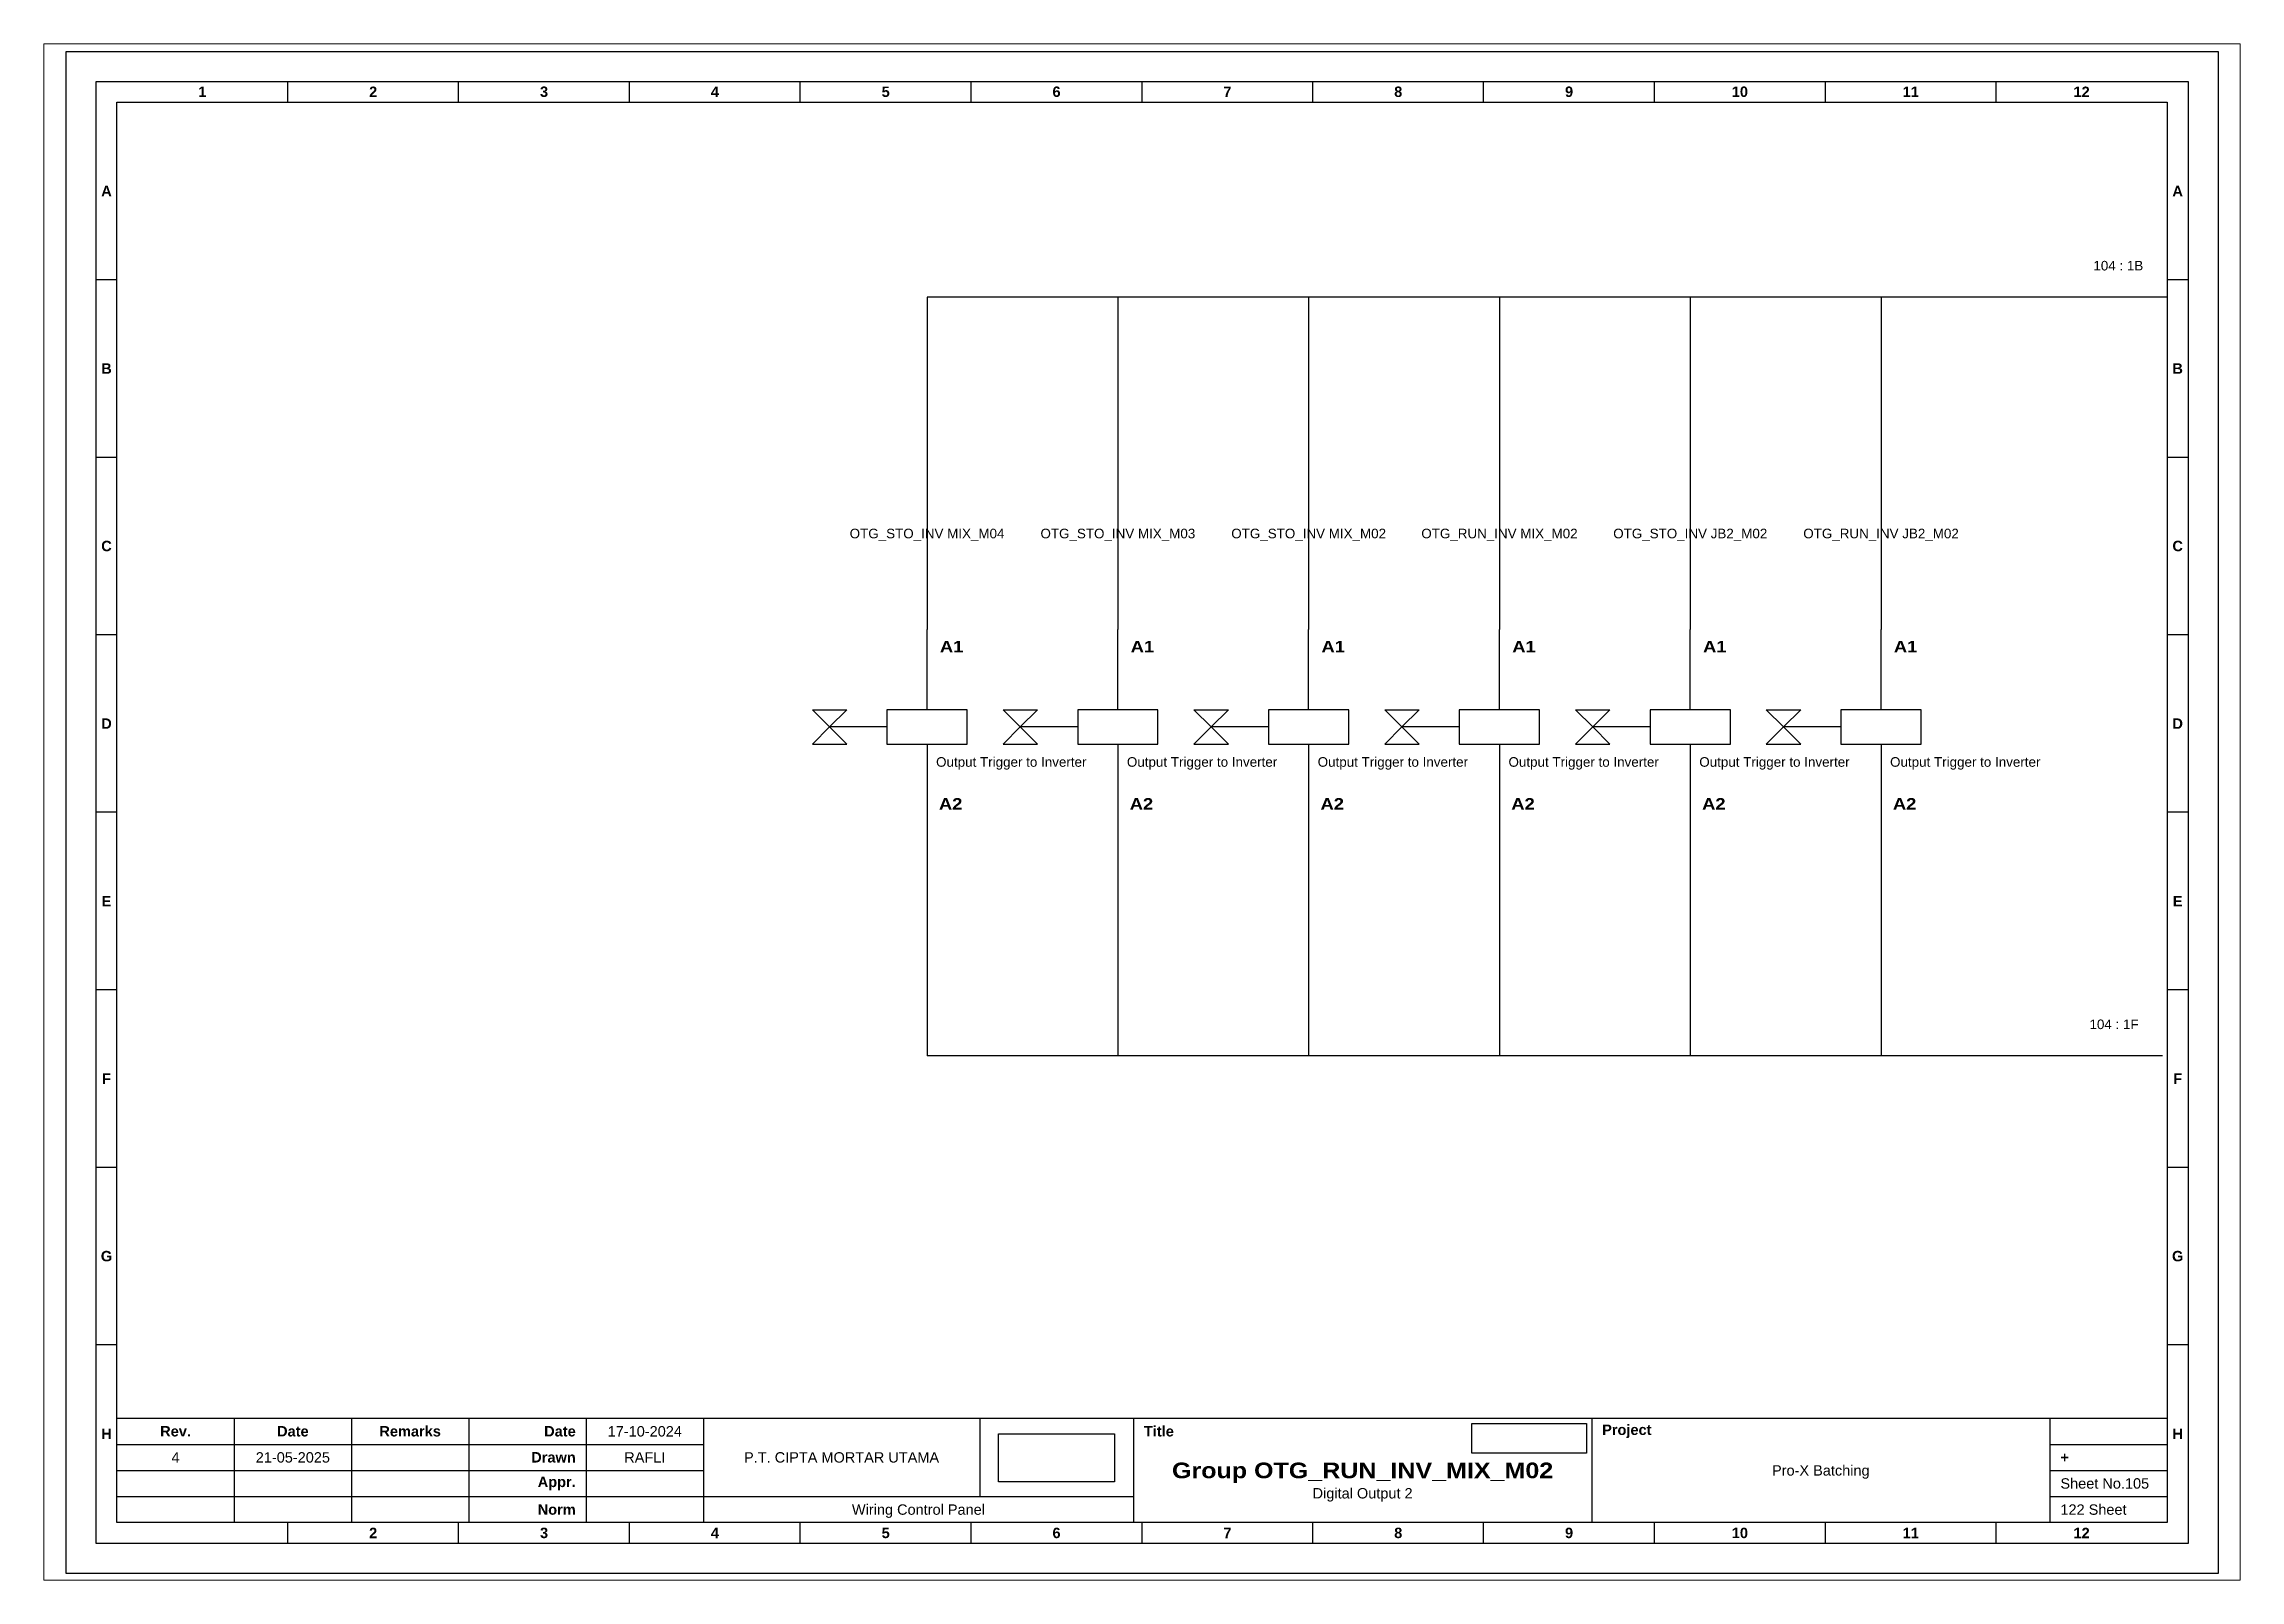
# Paper-space layout 'OTG_RUN_INV_MIX_M02 Part 2' of a CAD drawing. Header units: centimetres, sheet in millimetres. Extents: x 0 to 821, y 0 to 574.
# The model-space entities are those that its viewports show. They can reach past a viewport. Long polylines and large blocks are cut down to what shows.
import ezdxf
from ezdxf.enums import TextEntityAlignment as Align

# ---------------------------------------------------------------- set-up
doc = ezdxf.new("R2010")
doc.units = ezdxf.units.CM
doc.header["$MEASUREMENT"] = 0
doc.layers.add('MU Project Line', color=7, linetype='Continuous', lineweight=0, true_color=0xfefefe)
doc.styles.add('Bold', font='ariblk.ttf', dxfattribs={"height": 25.4})
doc.styles.get("Standard").update_dxf_attribs({"font": 'arial.ttf'})
picture_1 = doc.add_image_def('image1.png', size_in_pixel=(2048, 847))
picture_2 = doc.add_image_def('image2.png', size_in_pixel=(2092, 542))

# ---------------------------------------------------------------- blocks, each defined once
blk = doc.blocks.new('KOP MU PROJECT')
at = {"color": 6, "ltscale": 50}
for p, q in [((27.74, 184.05), (27.74, 186.66)), ((49.13, 184.05), (49.13, 186.66)), ((70.51, 184.05), (70.51, 186.66)), ((91.89, 184.05), (91.89, 186.66)), ((113.27, 184.05), (113.27, 186.66)), ((134.66, 184.05), (134.66, 186.66)), ((156.04, 184.05), (156.04, 186.66)), ((177.42, 184.05), (177.42, 186.66)), ((198.8, 184.05), (198.8, 186.66)), ((220.19, 184.05), (220.19, 186.66)), ((241.57, 184.05), (241.57, 186.66)), ((6.36, 161.84), (3.75, 161.84)), ((265.59, 161.84), (262.98, 161.84)), ((6.36, 139.63), (3.75, 139.63)), ((265.59, 139.63), (262.98, 139.63)), ((6.36, 117.42), (3.75, 117.42)), ((265.59, 117.42), (262.98, 117.42)), ((6.36, 95.22), (3.75, 95.22)), ((265.59, 95.22), (262.98, 95.22)), ((6.36, 73.01), (3.75, 73.01)), ((265.59, 73.01), (262.98, 73.01)), ((6.36, 50.8), (3.75, 50.8)), ((265.59, 50.8), (262.98, 50.8)), ((6.36, 28.59), (3.75, 28.59)), ((265.59, 28.59), (262.98, 28.59)), ((27.74, 3.75), (27.74, 6.36)), ((49.13, 3.75), (49.13, 6.36)), ((70.51, 3.75), (70.51, 6.36)), ((91.89, 3.75), (91.89, 6.36)), ((113.27, 3.75), (113.27, 6.36)), ((134.66, 3.75), (134.66, 6.36)), ((156.04, 3.75), (156.04, 6.36)), ((177.42, 3.75), (177.42, 6.36)), ((198.8, 3.75), (198.8, 6.36)), ((220.19, 3.75), (220.19, 6.36)), ((241.57, 3.75), (241.57, 6.36))]:
    blk.add_line(p, q, dxfattribs=at)
at = {"ltscale": 50}
for p, q in [((6.36, 19.41), (262.98, 19.41)), ((21.04, 19.41), (21.04, 6.36)), ((35.72, 19.41), (35.72, 6.36)), ((50.41, 19.41), (50.41, 6.36)), ((65.09, 19.41), (65.09, 6.36)), ((79.77, 19.41), (79.77, 6.36)), ((114.35, 19.41), (114.35, 9.62)), ((133.6, 19.41), (133.6, 6.36)), ((190.95, 19.41), (190.95, 6.36)), ((248.3, 19.41), (248.3, 6.36)), ((6.36, 16.15), (79.77, 16.15)), ((248.3, 16.15), (262.98, 16.15)), ((6.36, 12.89), (79.77, 12.89)), ((248.3, 12.89), (262.98, 12.89)), ((6.36, 9.62), (133.6, 9.62)), ((248.3, 9.62), (262.98, 9.62))]:
    blk.add_line(p, q, dxfattribs=at)
at = {"color": 1, "ltscale": 50}
blk.add_lwpolyline([(269.34, 0), (0, 0), (0, 190.41), (269.34, 190.41)], close=True, dxfattribs=at)
at = {"color": 6, "ltscale": 50}
for points in [[(265.59, 3.75), (3.75, 3.75), (3.75, 186.66), (265.59, 186.66)], [(262.98, 6.36), (6.36, 6.36), (6.36, 184.05), (262.98, 184.05)]]:
    blk.add_lwpolyline(points, close=True, dxfattribs=at)
at = {"ltscale": 50, "char_height": 1.305, "attachment_point": 4}
for s, width, heights, insert in [('\\pxqc;{\\fArial|b1|i0|c0|p34;1}', 21.3825, [2.51], (6.36, 185.36)), ('\\pxqc;{\\fArial|b1|i0|c0|p34;2}', 21.3825, [2.51], (27.74, 185.36)), ('\\pxqc;{\\fArial|b1|i0|c0|p34;3}', 21.3825, [2.51], (49.13, 185.36)), ('\\pxqc;{\\fArial|b1|i0|c0|p34;4}', 21.3825, [2.51], (70.51, 185.36)), ('\\pxqc;{\\fArial|b1|i0|c0|p34;5}', 21.3825, [2.51], (91.89, 185.36)), ('\\pxqc;{\\fArial|b1|i0|c0|p34;6}', 21.3825, [2.51], (113.27, 185.36)), ('\\pxqc;{\\fArial|b1|i0|c0|p34;7}', 21.3825, [2.51], (134.66, 185.36)), ('\\pxqc;{\\fArial|b1|i0|c0|p34;8}', 21.3825, [2.51], (156.04, 185.36)), ('\\pxqc;{\\fArial|b1|i0|c0|p34;9}', 21.3825, [2.51], (177.42, 185.36)), ('\\pxqc;{\\fArial|b1|i0|c0|p34;10}', 21.3825, [2.51], (198.8, 185.36)), ('\\pxqc;{\\fArial|b1|i0|c0|p34;11}', 21.3825, [2.51], (220.19, 185.36)), ('\\pxqc;{\\fArial|b1|i0|c0|p34;12}', 21.3825, [2.51], (241.57, 185.36)), ('\\pxqc;{\\fArial|b1|i0|c0|p34;A}', 2.61, [2.51], (3.75, 172.95)), ('\\pxqc;{\\fArial|b1|i0|c0|p34;A}', 2.61, [2.51], (262.98, 172.95)), ('\\pxqc;{\\fArial|b1|i0|c0|p34;B}', 2.61, [2.51], (3.75, 150.74)), ('\\pxqc;{\\fArial|b1|i0|c0|p34;B}', 2.61, [2.51], (262.98, 150.74)), ('\\pxqc;{\\fArial|b1|i0|c0|p34;C}', 2.61, [2.51], (3.75, 128.53)), ('\\pxqc;{\\fArial|b1|i0|c0|p34;C}', 2.61, [2.51], (262.98, 128.53)), ('\\pxqc;{\\fArial|b1|i0|c0|p34;D}', 2.61, [2.51], (3.75, 106.32)), ('\\pxqc;{\\fArial|b1|i0|c0|p34;D}', 2.61, [2.51], (262.98, 106.32)), ('\\pxqc;{\\fArial|b1|i0|c0|p34;E}', 2.61, [2.51], (3.75, 84.11)), ('\\pxqc;{\\fArial|b1|i0|c0|p34;E}', 2.61, [2.51], (262.98, 84.11)), ('\\pxqc;{\\fArial|b1|i0|c0|p34;F}', 2.61, [2.51], (3.75, 61.9)), ('\\pxqc;{\\fArial|b1|i0|c0|p34;F}', 2.61, [2.51], (262.98, 61.9)), ('\\pxqc;{\\fArial|b1|i0|c0|p34;G}', 2.61, [2.51], (3.75, 39.69)), ('\\pxqc;{\\fArial|b1|i0|c0|p34;G}', 2.61, [2.51], (262.98, 39.69)), ('\\pxqc;{\\fArial|b1|i0|c0|p34;H}', 2.61, [2.51], (3.75, 17.47)), ('\\pxqc;{\\fArial|b1|i0|c0|p34;Rev.}', 14.6811, [2.88], (6.36, 17.78)), ('\\pxqc;{\\fArial|b1|i0|c0|p34;Date}', 14.6811, [2.88], (21.04, 17.78)), ('\\pxqc;{\\fArial|b1|i0|c0|p34;Remarks}', 14.6811, [2.88], (35.72, 17.78)), ('\\pxqr;{\\fArial|b1|i0|c0|p34;Date}', 13.3761, [2.88], (50.41, 17.78)), ('\\pxql;{\\fArial|b1|i0|c0|p34;Title}', 50.2419, [2.88], (134.9, 17.78)), ('\\pxql;{\\fArial|b1|i0|c0|p34;Project}', 50.2419, [2.88], (192.25, 17.78)), ('\\pxqc;{\\fArial|b1|i0|c0|p34;H}', 2.61, [2.51], (262.98, 17.47)), ('\\pxqr;{\\fArial|b1|i0|c0|p34;Drawn}', 13.3761, [2.88], (50.41, 14.52)), ('\\pxql;{\\fArial|b1|i0|c0|p34;+}', 14.6811, [2.88], (249.61, 14.52)), ('\\pxqr;{\\fArial|b1|i0|c0|p34;Appr.}', 13.3761, [2.88], (50.41, 11.26)), ('\\pxqr;{\\fArial|b1|i0|c0|p34;Norm}', 13.3761, [2.88], (50.41, 7.99)), ('\\pxqc;{\\fArial|b1|i0|c0|p34;2}', 21.3825, [2.51], (27.74, 5.06)), ('\\pxqc;{\\fArial|b1|i0|c0|p34;3}', 21.3825, [2.51], (49.13, 5.06)), ('\\pxqc;{\\fArial|b1|i0|c0|p34;4}', 21.3825, [2.51], (70.51, 5.06)), ('\\pxqc;{\\fArial|b1|i0|c0|p34;5}', 21.3825, [2.51], (91.89, 5.06)), ('\\pxqc;{\\fArial|b1|i0|c0|p34;6}', 21.3825, [2.51], (113.27, 5.06)), ('\\pxqc;{\\fArial|b1|i0|c0|p34;7}', 21.3825, [2.51], (134.66, 5.06)), ('\\pxqc;{\\fArial|b1|i0|c0|p34;8}', 21.3825, [2.51], (156.04, 5.06)), ('\\pxqc;{\\fArial|b1|i0|c0|p34;9}', 21.3825, [2.51], (177.42, 5.06)), ('\\pxqc;{\\fArial|b1|i0|c0|p34;10}', 21.3825, [2.51], (198.8, 5.06)), ('\\pxqc;{\\fArial|b1|i0|c0|p34;11}', 21.3825, [2.51], (220.19, 5.06)), ('\\pxqc;{\\fArial|b1|i0|c0|p34;12}', 21.3825, [2.51], (241.57, 5.06))]:
    blk.add_mtext_dynamic_manual_height_columns(s, width=width, gutter_width=0.0326, heights=heights, dxfattribs=dict(at, insert=insert))
at = {"ltscale": 50}
for tag, p in [('DATECREATED', (72.43, 17.78)), ('REV', (13.7, 14.52)), ('REVDATE', (28.38, 14.52)), ('REMARKS', (43.06, 14.52)), ('DRAWN', (72.43, 14.52)), ('COMPANY', (97.06, 14.52)), ('APPR', (72.43, 11.26)), ('PROJECT', (219.62, 12.89)), ('NORM', (72.43, 7.99)), ('DRAWINGCATEGORY', (106.68, 7.99)), ('DESCRIPTION', (162.27, 10.03))]:
    blk.add_attdef(tag, text='', height=1.3, dxfattribs=at).set_placement(p, align=Align.MIDDLE_CENTER)
at = {"ltscale": 50, "style": 'Bold'}
blk.add_attdef('TITLE', text='', height=1.96, dxfattribs=at).set_placement((162.27, 12.89), align=Align.MIDDLE_CENTER)
at = {"ltscale": 50}
for tag, p in [('SHEETNUMBER', (249.61, 11.26)), ('TOTALSHEET', (249.61, 7.99))]:
    blk.add_attdef(tag, text='', height=1.3, dxfattribs=at).set_placement(p, align=Align.MIDDLE_LEFT)
image = blk.add_image(picture_1, insert=(116.72, 11.48), size_in_units=(14.5, 6), dxfattribs=at)
image.dxf.flags = 15
image = blk.add_image(picture_2, insert=(175.94, 15.04), size_in_units=(14.36, 3.72), dxfattribs=at)
image.dxf.flags = 15

msp = doc.modelspace()

# ---------------------------------------------------------------- linework, layer by layer
at = {"color": 146, "ltscale": 50, "true_color": 0x105689}
for p, q in [((1694.03, 1197.03), (1670.15, 1197.03)), ((1670.15, 1197.03), (1670.15, 1155.48)), ((1694.03, 1197.03), (1694.03, 1155.48)), ((1705.97, 1197.03), (1694.03, 1197.03)), ((1729.85, 1197.03), (1705.97, 1197.03)), ((1717.91, 1197.03), (1717.91, 1155.48)), ((1753.73, 1197.03), (1729.85, 1197.03)), ((1741.79, 1197.03), (1741.79, 1155.48)), ((1777.61, 1197.03), (1753.73, 1197.03)), ((1765.67, 1197.03), (1765.67, 1155.48)), ((1801.49, 1197.03), (1777.61, 1197.03)), ((1789.55, 1197.03), (1789.55, 1155.48)), ((1825.37, 1197.03), (1801.49, 1197.03)), ((1670.15, 1131.07), (1670.15, 1102.12)), ((1694.03, 1131.07), (1694.03, 1102.12)), ((1717.91, 1131.07), (1717.91, 1102.12)), ((1741.79, 1131.38), (1741.79, 1102.12)), ((1765.67, 1131.07), (1765.67, 1102.12)), ((1789.55, 1131.38), (1789.55, 1102.12)), ((1694.03, 1102.12), (1670.15, 1102.12)), ((1729.77, 1102.12), (1694.03, 1102.12)), ((1824.79, 1102.12), (1729.77, 1102.12)), ((1729.77, 1102.12), (1729.77, 1102.12))]:
    msp.add_line(p, q, dxfattribs=at)
at = {"ltscale": 50}
for p, q in [((1670.15, 1145.43), (1670.15, 1155.48)), ((1694.03, 1145.43), (1694.03, 1155.48)), ((1717.91, 1145.43), (1717.91, 1155.48)), ((1741.79, 1145.43), (1741.79, 1155.48)), ((1765.67, 1145.43), (1765.67, 1155.48)), ((1789.55, 1145.43), (1789.55, 1155.48)), ((1665.12, 1143.28), (1657.94, 1143.28)), ((1670.15, 1141.12), (1670.15, 1131.07)), ((1689, 1143.28), (1681.82, 1143.28)), ((1694.03, 1141.12), (1694.03, 1131.07)), ((1712.88, 1143.28), (1705.7, 1143.28)), ((1717.91, 1141.12), (1717.91, 1131.07)), ((1736.76, 1143.28), (1729.58, 1143.28)), ((1741.79, 1141.12), (1741.79, 1131.07)), ((1760.64, 1143.28), (1753.46, 1143.28)), ((1765.67, 1141.12), (1765.67, 1131.07)), ((1784.52, 1143.28), (1777.34, 1143.28)), ((1789.55, 1141.12), (1789.55, 1131.07))]:
    msp.add_line(p, q, dxfattribs=at)
for points in [[(1657.94, 1143.28), (1655.79, 1145.43), (1660.1, 1145.43)], [(1675.17, 1145.43), (1665.12, 1145.43), (1665.12, 1141.12), (1675.17, 1141.12)], [(1681.82, 1143.28), (1679.67, 1145.43), (1683.98, 1145.43)], [(1699.05, 1145.43), (1689, 1145.43), (1689, 1141.12), (1699.05, 1141.12)], [(1705.7, 1143.28), (1703.55, 1145.43), (1707.86, 1145.43)], [(1722.93, 1145.43), (1712.88, 1145.43), (1712.88, 1141.12), (1722.93, 1141.12)], [(1729.58, 1143.28), (1727.43, 1145.43), (1731.74, 1145.43)], [(1746.81, 1145.43), (1736.76, 1145.43), (1736.76, 1141.12), (1746.81, 1141.12)], [(1753.46, 1143.28), (1751.31, 1145.43), (1755.62, 1145.43)], [(1770.69, 1145.43), (1760.64, 1145.43), (1760.64, 1141.12), (1770.69, 1141.12)], [(1777.34, 1143.28), (1775.19, 1145.43), (1779.5, 1145.43)], [(1794.57, 1145.43), (1784.52, 1145.43), (1784.52, 1141.12), (1794.57, 1141.12)], [(1657.94, 1143.28), (1655.79, 1141.12), (1660.1, 1141.12)], [(1681.82, 1143.28), (1679.67, 1141.12), (1683.98, 1141.12)], [(1705.7, 1143.28), (1703.55, 1141.12), (1707.86, 1141.12)], [(1729.58, 1143.28), (1727.43, 1141.12), (1731.74, 1141.12)], [(1753.46, 1143.28), (1751.31, 1141.12), (1755.62, 1141.12)], [(1777.34, 1143.28), (1775.19, 1141.12), (1779.5, 1141.12)]]:
    msp.add_lwpolyline(points, close=True, dxfattribs=at)

# ---------------------------------------------------------------- block references
msp.add_blockref('KOP MU PROJECT', (1562.39, 1037.38)).add_auto_attribs({'DESCRIPTION': 'Digital Output 2', 'TITLE': 'Group OTG_RUN_INV_MIX_M02', 'PROJECT': 'Pro-X Batching', 'COMPANY': 'P.T. CIPTA MORTAR UTAMA', 'DRAWINGCATEGORY': 'Wiring Control Panel', 'DRAWN': 'RAFLI', 'DATECREATED': '17-10-2024', 'REVDATE': '21-05-2025', 'REV': '4', 'SHEETNUMBER': 'Sheet No.105', 'TOTALSHEET': '122 Sheet'})

# ---------------------------------------------------------------- texts
at = {"ltscale": 500}
for s, p in [('104 : 1B', (1822.37, 1200.03, -2)), ('104 : 1F', (1821.79, 1105.12, -2))]:
    msp.add_text(s, height=1.2, dxfattribs=at).set_placement(p, align=Align.BOTTOM_RIGHT)
at = {"ltscale": 50}
for s, p in [('OTG_STO_INV MIX_M04', (1670.15, 1167.48)), ('OTG_STO_INV MIX_M03', (1694.03, 1167.48)), ('OTG_STO_INV MIX_M02', (1717.91, 1167.48)), ('OTG_RUN_INV MIX_M02', (1741.79, 1167.48)), ('OTG_STO_INV JB2_M02', (1765.67, 1167.48)), ('OTG_RUN_INV JB2_M02', (1789.55, 1167.48))]:
    msp.add_text(s, height=1.2, dxfattribs=at).set_placement(p, align=Align.MIDDLE_CENTER)
at = {"ltscale": 500, "style": 'Bold'}
for p in [(1674.69, 1154.05), (1698.57, 1154.05), (1722.45, 1154.05), (1746.33, 1154.05), (1770.21, 1154.05), (1794.09, 1154.05)]:
    msp.add_text('A1', height=1.436, dxfattribs=at).set_placement(p, align=Align.TOP_RIGHT)
at = {"ltscale": 50}
for p in [(1671.28, 1137.94), (1695.16, 1137.94), (1719.04, 1137.94), (1742.92, 1137.94), (1766.8, 1137.94), (1790.68, 1137.94)]:
    msp.add_text('Output Trigger to Inverter', height=1.2, dxfattribs=at).set_placement(p, align=Align.BOTTOM_LEFT)
at = {"ltscale": 500, "style": 'Bold'}
for p in [(1674.57, 1132.51), (1698.45, 1132.51), (1722.33, 1132.51), (1746.21, 1132.51), (1770.09, 1132.51), (1793.97, 1132.51)]:
    msp.add_text('A2', height=1.436, dxfattribs=at).set_placement(p, align=Align.BOTTOM_RIGHT)

psp = doc.layouts.new('OTG_RUN_INV_MIX_M02 Part 2')

# ---------------------------------------------------------------- viewports
at = {"layer": 'MU Project Line', "ltscale": 50}
psp.add_viewport(center=(410.5, 287), size=(820.98, 573.9883), view_center_point=(1697.05, 1132.64), view_height=192.1763, dxfattribs=at)

doc.saveas('drawing.dxf')
